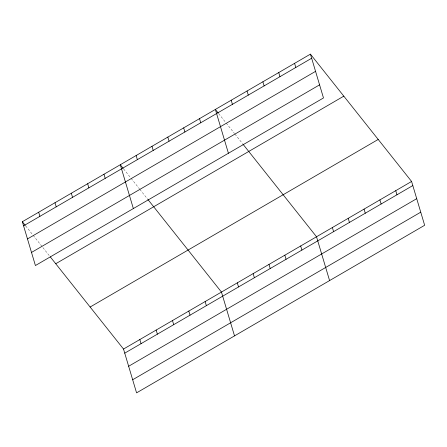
<?xml version="1.0" encoding="UTF-8"?>
<svg xmlns="http://www.w3.org/2000/svg" width="447" height="447" viewBox="0 0 447 447"><rect width="100%" height="100%" fill="white"/><g stroke="black" fill="none" stroke-linecap="round" stroke-linejoin="round"><path stroke-width="0.34" stroke-dasharray="2.23 1.68" d="M218.7 113.644L225.796 122.567M226.21 123.093L234.558 133.597M234.977 134.122L242.486 143.576M123.635 168.944L130.731 177.872M131.144 178.398L139.492 188.902M139.911 189.427L147.421 198.881M25.686 225.925L32.782 234.854M33.201 235.379L49.472 255.863"/><path stroke-width="0.67" d="M310.425 54.137L323.488 97.954L35.414 265.54L22.35 221.723L310.425 54.137L411.586 181.46L424.65 225.277L136.575 392.863L123.512 349.046L50.31 256.913M23.574 225.836L311.654 58.244M27.479 238.938L315.56 71.352M31.508 252.438L319.583 84.852M55.735 263.741L343.81 96.155M90.126 307.028L378.207 139.442M123.512 349.046L411.586 181.46M124.735 353.152L412.81 185.566M128.641 366.261L416.721 198.669M132.664 379.76L420.744 212.174M218.281 113.119L215.359 109.442L228.423 153.26M242.9 144.102L316.521 236.759L329.584 280.582M123.216 168.418L120.299 164.742L133.357 208.565M147.84 199.407L221.455 292.064L234.519 335.881M22.35 221.723L25.272 225.4M395.74 190.673L396.97 194.786M379.9 199.893L381.123 204M364.054 209.112L365.277 213.219M348.213 218.326L349.437 222.438M294.584 63.351L295.808 67.463M332.367 227.545L333.591 231.652M278.738 72.57L279.962 76.683M262.892 81.79L264.121 85.897M300.68 245.979L301.904 250.091M247.051 91.004L248.275 95.116M284.834 255.198L286.058 259.305M231.205 100.223L232.429 104.33M268.988 264.412L270.212 268.524M253.147 273.631L254.371 277.738M199.518 118.656L200.742 122.769M237.301 282.85L238.525 286.957M183.672 127.876L184.896 131.982M167.826 137.089L169.055 141.202M205.134 301.563L206.358 305.67M151.986 146.309L153.209 150.421M188.807 311.056L190.031 315.169M136.139 155.528L137.363 159.635M172.481 320.555L173.71 324.667M156.159 330.054L157.383 334.16M103.972 174.241L105.196 178.347M139.833 339.547L141.062 343.659M87.646 183.739L88.875 187.846M71.324 193.233L72.548 197.345M54.998 202.731L56.221 206.838M38.677 212.224L39.9 216.337"/></g></svg>
